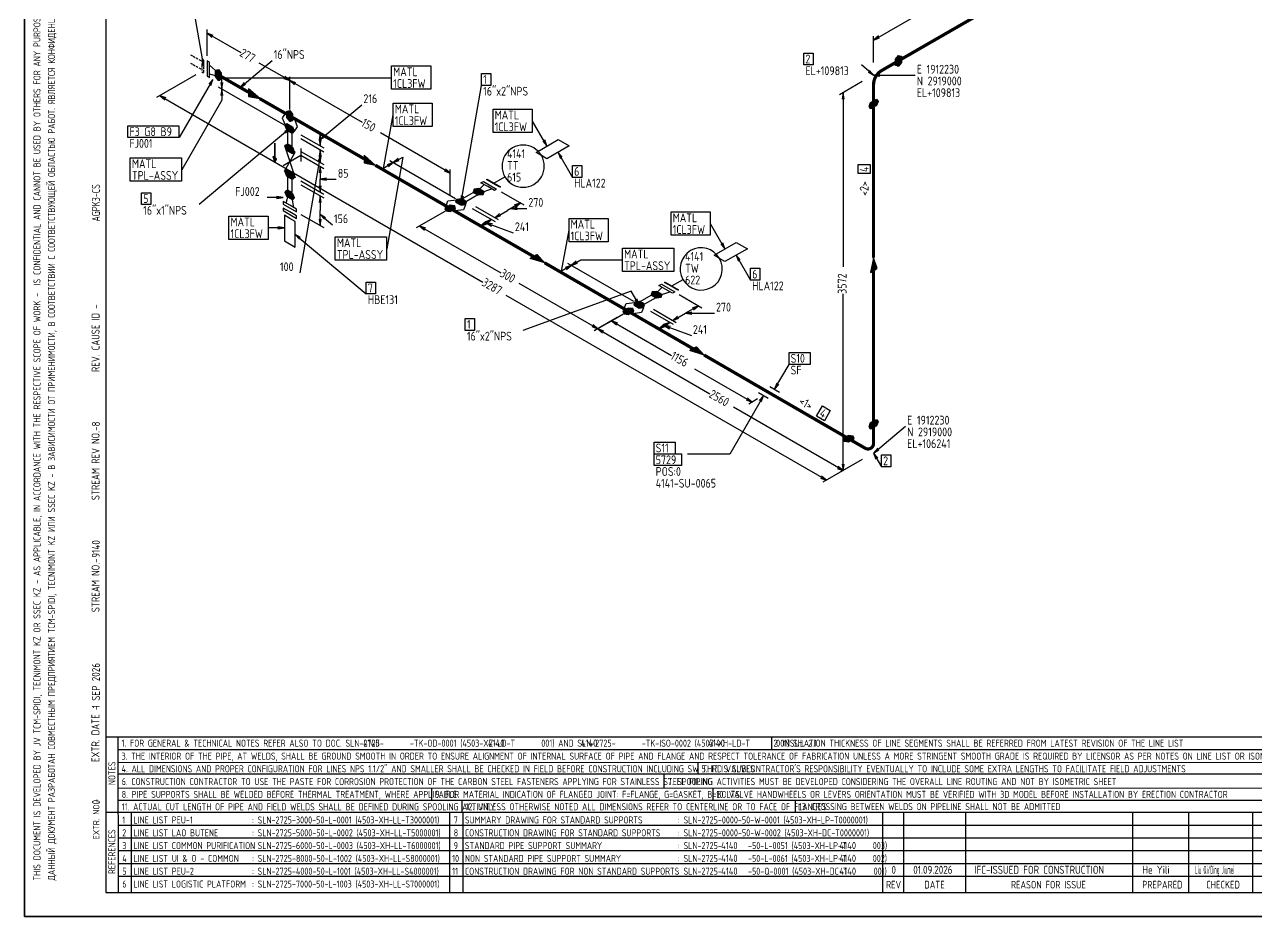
# Model space of a CAD drawing. Extents: x 0 to 594, y 0 to 420.
# Drawn here: x 0 to 384.7, y 0 to 278.5 of the extents above; entities that cross this region are included whole.
import ezdxf

# ---------------------------------------------------------------- set-up
doc = ezdxf.new("R2010")
doc.units = 0
doc.header["$MEASUREMENT"] = 0
doc.linetypes.add('BORDER_2012_SLN$0$8001.Solid', pattern=[0])
doc.linetypes.add('GT100', pattern=[1, 0.666667, -0.333333])
for name, color, linetype, lineweight in [('BORDER_2012_SLN$0$BG_01', 7, 'BORDER_2012_SLN$0$8001.Solid', 25), ('BORDER_2012_SLN$0$BG_02', 7, 'BORDER_2012_SLN$0$8001.Solid', 25), ('BORDER_2012_SLN$0$BG_Level_1', 7, 'BORDER_2012_SLN$0$8001.Solid', 25), ('BORDER_2012_SLN$0$Level_1', 7, 'BORDER_2012_SLN$0$8001.Solid', 25), ('BORDER_2012_SLN$0$Level_18', 7, 'BORDER_2012_SLN$0$8001.Solid', 25)]:
    doc.layers.add(name, color=color, linetype=linetype, lineweight=lineweight)
doc.layers.add('GT_1', color=7, linetype='Continuous')
doc.styles.add('BORDER_2012_SLN$0$GOST type A', font='GOST type A')
doc.styles.add('HTX1', font='')
doc.styles.get('HTX1').set_extended_font_data('GOST type A')

# ---------------------------------------------------------------- blocks, each defined once
blk = doc.blocks.new('BORDER_2012_SLN')
at = {"layer": 'BORDER_2012_SLN$0$BG_Level_1', "color": 7, "lineweight": -3}
for p, q in [((402.7, 56), (25.4, 56)), ((29.11, 56), (29.22, 7.5)), ((233.25, 56), (233.24, 52)), ((402.7, 52), (29.1, 52)), ((402.7, 47.99), (29.16, 48.01)), ((210.22, 48), (210.22, 44.42)), ((402.7, 44.41), (29.17, 44.42)), ((199.61, 44.42), (199.61, 40.02)), ((402.7, 39.96), (29.15, 40.07)), ((127.1, 40.04), (127.1, 36.23)), ((214.87, 40.02), (214.87, 36.23)), ((136.5, 36.23), (136.5, 32.43)), ((240.64, 36.23), (240.64, 32.43)), ((33.22, 32.43), (33.22, 7.59)), ((132.63, 32.43), (132.63, 7.6)), ((136.8, 32.43), (136.8, 7.59))]:
    blk.add_line(p, q, dxfattribs=at)
at = {"layer": 'BORDER_2012_SLN$0$Level_1', "color": 7, "lineweight": -3}
for p, q in [((25.4, 412.5), (25.4, 7.5)), ((402.7, 36.23), (29.15, 36.23)), ((402.7, 32.43), (25.4, 32.43)), ((267.9, 32.43), (267.91, 7.5)), ((274.59, 7.5), (274.59, 32.43)), ((293.91, 7.5), (293.91, 32.43)), ((346.11, 7.5), (346.11, 32.43)), ((363.55, 7.5), (363.55, 32.43)), ((383.52, 7.5), (383.52, 32.43)), ((402.7, 28.43), (29.17, 28.43)), ((402.7, 24.43), (29.18, 24.43)), ((402.7, 20.43), (29.19, 20.43)), ((402.7, 16.43), (29.2, 16.43)), ((402.7, 12.43), (29.2, 12.43)), ((25.4, 7.5), (588.6, 7.5))]:
    blk.add_line(p, q, dxfattribs=at)
at = {"layer": 'BORDER_2012_SLN$0$Level_18', "color": 7, "lineweight": -3, "flags": 128}
blk.add_lwpolyline([(0, 0), (0, 420), (594, 420), (594, 0)], close=True, dxfattribs=at)
at = {"color": 7, "char_height": 2.2, "attachment_point": 1, "style": 'BORDER_2012_SLN$0$GOST type A'}
for s, insert in [('{\\l\\fGOST type A|b0|i0;\\T1;1}', (30.5, 31.2)), ('{\\l\\fGOST type A|b0|i0;\\T1;: SLN-2725-3000-50-L-0001 (4503-XH-LL-T3000001)}', (71, 31.2)), ('{\\l\\fGOST type A|b0|i0;\\T1;7}', (134, 31.2)), ('{\\l\\fGOST type A|b0|i0;\\T1;SUMMARY DRAWING FOR STANDARD SUPPORTS}', (137.5, 31.2)), ('{\\l\\fGOST type A|b0|i0;\\T1;: SLN-2725-0000-50-W-0001 (4503-XH-LP-T0000001)}', (204, 31.2)), ('{\\l\\fGOST type A|b0|i0;\\T1;2}', (30.5, 27.2)), ('{\\l\\fGOST type A|b0|i0;\\T1;LINE LIST LAO BUTENE}', (34, 27.2)), ('{\\l\\fGOST type A|b0|i0;\\T1;: SLN-2725-5000-50-L-0002 (4503-XH-LL-T5000001)}', (71, 27.2)), ('{\\l\\fGOST type A|b0|i0;\\T1;8}', (134, 27.2)), ('{\\l\\fGOST type A|b0|i0;\\T1;CONSTRUCTION DRAWING FOR STANDARD SUPPORTS}', (137.5, 27.2)), ('{\\l\\fGOST type A|b0|i0;\\T1;: SLN-2725-0000-50-W-0002 (4503-XH-DC-T0000001)}', (204, 27.2)), ('{\\l\\fGOST type A|b0|i0;\\T1;3}', (30.5, 23.2)), ('{\\l\\fGOST type A|b0|i0;\\T1;LINE LIST COMMON PURIFICATION}', (34, 23.2)), ('{\\l\\fGOST type A|b0|i0;\\T1;: SLN-2725-6000-50-L-0003 (4503-XH-LL-T6000001)}', (71, 23.2)), ('{\\l\\fGOST type A|b0|i0;\\T1;9}', (134, 23.2)), ('{\\C256;STANDARD PIPE SUPPORT SUMMARY}', (137.5, 23.2)), ('{\\fGOST type A|b0|i0|c0|p34;: SLN-2725-       -50-L-0051 (4503-XH-LP-T       003)}', (204, 23.2)), ('{\\l\\fGOST type A|b0|i0;\\T1;: SLN-2725-8000-50-L-1002 (4503-XH-LL-S8000001)}', (71, 19.2)), ('{\\fGOST type A|b0|i0|c0|p34;: SLN-2725-       -50-L-0061 (4503-XH-LP-T       002)}', (204, 19.2)), ('{\\l\\fGOST type A|b0|i0;\\T1;4}', (30.5, 19.2)), ('{\\l\\fGOST type A|b0|i0;\\T1;LINE LIST UI & O - COMMON}', (34, 19.2)), ('{\\l\\fGOST type A|b0|i0;\\T1;: SLN-2725-4000-50-L-1001 (4503-XH-LL-S4000001)}', (71, 15.2)), ('{\\l\\fGOST type A|b0|i0;\\T1;10}', (133.5, 19.2)), ('{\\l\\fGOST type A|b0|i0;\\T1;NON STANDARD PIPE SUPPORT SUMMARY}', (137.5, 19.2)), ('{\\fGOST type A|b0|i0|c0|p34;: SLN-2725-       -50-Q-0001 (4503-XH-DC-T       001)}', (204, 15.2)), ('{\\l\\fGOST type A|b0|i0;\\T1;5}', (30.5, 15.2)), ('{\\l\\fGOST type A|b0|i0;\\T1;LINE LIST PEU-2}', (34, 15.2)), ('{\\l\\fGOST type A|b0|i0;\\T1;11}', (133.5, 15.2)), ('{\\C256;CONSTRUCTION DRAWING FOR NON STANDARD SUPPORTS}', (137.5, 15.2)), ('{\\l\\fGOST type A|b0|i0;\\T1;6}', (30.5, 11.2)), ('{\\l\\fGOST type A|b0|i0;\\T1;LINE LIST LOGISTIC PLATFORM}', (34, 11.2)), ('{\\l\\fGOST type A|b0|i0;\\T1;: SLN-2725-7000-50-L-1003 (4503-XH-LL-S7000001)}', (71, 11.2))]:
    blk.add_mtext(s, dxfattribs=dict(at, insert=insert))
at = {"layer": 'BORDER_2012_SLN$0$BG_01', "color": 7, "attachment_point": 1, "rotation": 90, "style": 'BORDER_2012_SLN$0$GOST type A'}
for s, insert, char_height in [('{\\fGOST type A|b0|i0|c134|p34;\\W1.01;ДАННЫЙ ДОКУМЕНТ РАЗРАБОТАН СОВМЕСТНЫМ ПРЕДПРИЯТИЕМ \\fGOST type A|b0|i0|c0|p34;TCM-SPIDI, TECNIMONT KZ \\fGOST type A|b0|i0|c134|p34;ИЛИ \\fGOST type A|b0|i0|c0|p34;SSEC KZ - \\fGOST type A|b0|i0|c134|p34;В ЗАВИСИМОСТИ ОТ ПРИМЕНИМОСТИ\\fGOST type A|b0|i0|c0|p34;, \\fGOST type A|b0|i0|c134|p34;В СООТВЕТСТВИИ С СООТВЕТСТВУЮЩЕЙ ОБЛАСТЬЮ РАБОТ\\fGOST type A|b0|i0|c0|p34;. \\fGOST type A|b0|i0|c134|p34;ЯВЛЯЕТСЯ КОНФИДЕНЦИАЛЬНЫМ И НЕ МОЖЕТ БЫТЬ ИСПОЛЬЗОВАН ДРУГИМИ ЛИЦАМИ ДЛЯ КАКИХ\\fGOST type A|b0|i0|c0|p34;-\\fGOST type A|b0|i0|c134|p34;ЛИБО ЦЕЛЕЙ\\fGOST type A|b0|i0|c0|p34;, \\fGOST type A|b0|i0|c134|p34;КРОМЕ ПРОЕКТА \\fGOST type A|b0|i0|c0|p34;SILLENO.}', (7.3, 11.21), 2.2), ('{\\l\\fGOST type A|b0|i0;\\T1;EXTR. DATE -}', (20.86, 48.18), 2.5), ('{\\l\\fGOST type A|b0|i0;\\T1;EXTR. NO.-}', (21.36, 24.02), 2)]:
    blk.add_mtext(s, dxfattribs=dict(at, insert=insert, char_height=char_height))
at = {"layer": 'BORDER_2012_SLN$0$BG_01', "color": 7, "insert": (2.76, 11.2), "char_height": 2.2, "attachment_point": 1, "rotation": 90, "line_spacing_factor": 1.090909, "style": 'BORDER_2012_SLN$0$GOST type A'}
blk.add_mtext('{\\fGOST type A|b0|i0|c0|p34;\\W1.01;THIS DOCUMENT IS DEVELOPED BY JV TCM-SPIDI, TECNIMONT KZ OR SSEC KZ - AS APPLICABLE, IN ACCORDANCE WITH THE RESPECTIVE SCOPE OF WORK -  IS CONFIDENTIAL AND CANNOT BE USED BY OTHERS FOR ANY PURPOSE OTHER THAN THE SILLENO PROJECT}', dxfattribs=at)
at = {"layer": 'BORDER_2012_SLN$0$BG_02', "color": 7, "char_height": 2.5, "attachment_point": 1, "rotation": 90, "style": 'BORDER_2012_SLN$0$GOST type A'}
for s, insert in [('{\\l\\fGOST type A|b0|i0;\\T1;REV. CAUSE ID - }', (20.9, 170)), ('{\\l\\fGOST type A|b0|i0;\\T1;STREAM REV NO.-}', (20.9, 130)), ('{\\l\\fGOST type A|b0|i0;\\T1;STREAM NO.-}', (20.9, 95))]:
    blk.add_mtext(s, dxfattribs=dict(at, insert=insert))
at = {"layer": 'BORDER_2012_SLN$0$BG_Level_1', "color": 7, "attachment_point": 1, "style": 'BORDER_2012_SLN$0$GOST type A'}
for s, insert, char_height in [('{\\fGOST type A|b0|i0|c0|p34;\\C256; 1. FOR GENERAL & TECHNICAL NOTES REFER ALSO TO DOC. SLN-2725-       -TK-OD-0001 (4503-XZ-LD-T       001) AND SLN-2725-       -TK-ISO-0002 (4503-XH-LD-T       001) SH. 2.1}', (29.11, 55.19), 2.2), ('{\\fGOST type A|b0|i0|c0|p34;\\C256;2. INSULATION THICKNESS OF LINE SEGMENTS SHALL BE REFERRED FROM LATEST REVISION OF THE LINE LIST}', (233.84, 55.19), 2.2), ('{\\fGOST type A|b0|i0|c0|p34;\\C256; 3. THE INTERIOR OF THE PIPE, AT WELDS, SHALL BE GROUND SMOOTH IN ORDER TO ENSURE ALIGNMENT OF INTERNAL SURFACE OF PIPE AND FLANGE AND RESPECT TOLERANCE OF FABRICATION UNLESS A MORE STRINGENT SMOOTH GRADE IS REQUIRED BY LICENSOR AS PER NOTES ON LINE LIST OR ISOMETRIC}', (29.12, 51.15), 2.2), ('{\\fGOST type A|b0|i0|c0|p34;\\C256; 4. ALL DIMENSIONS AND PROPER CONFIGURATION FOR LINES NPS 1.1/2" AND SMALLER SHALL BE CHECKED IN FIELD BEFORE CONSTRUCTION INCLUDING SW THRD VALVES}', (29.13, 47.2), 2.2), ("{\\C256; 5. IT IS SUBCONTRACTOR'S RESPONSIBILITY EVENTUALLY TO INCLUDE SOME EXTRA LENGTHS TO FACILITATE FIELD ADJUSTMENTS}", (210.22, 47.2), 2.2), ('{\\C256; 6. CONSTRUCTION CONTRACTOR TO USE THE PASTE FOR CORROSION PROTECTION OF THE CARBON STEEL FASTENERS APPLYING FOR STAINLESS STEEL PIPING}', (29.14, 43.2), 2.2), ('{\\C256; 7. SPOOLING ACTIVITIES MUST BE DEVELOPED CONSIDERING THE OVERALL LINE ROUTING AND NOT BY ISOMETRIC SHEET}', (199.61, 43.2), 2.2), ('{\\C256; 8. PIPE SUPPORTS SHALL BE WELDED BEFORE THERMAL TREATMENT, WHERE APPLICABLE}', (29.15, 39.2), 2.2), ('{\\C256; 9. FOR MATERIAL INDICATION OF FLANGED JOINT: F=FLANGE, G=GASKET, B=BOLTS}', (127.1, 39.2), 2.2), ('{\\C256; 10. VALVE HANDWHEELS OR LEVERS ORIENTATION MUST BE VERIFIED WITH 3D MODEL BEFORE INSTALLATION BY ERECTION CONTRACTOR}', (214.87, 39.2), 2.2), ('{\\C256; 11. ACTUAL CUT LENGTH OF PIPE AND FIELD WELDS SHALL BE DEFINED DURING SPOOLING ACTIVITY}', (29.16, 35.32), 2.2), ('{\\C256; 12. UNLESS OTHERWISE NOTED ALL DIMENSIONS REFER TO CENTERLINE OR TO FACE OF FLANGES}', (136.5, 35.35), 2.2), ('{\\C256; 13. CROSSING BETWEEN WELDS ON PIPELINE SHALL NOT BE ADMITTED}', (240.64, 35.38), 2.2), ('{\\l\\fGOST type A|b0|i0;\\T1;LINE LIST PEU-1}', (34, 31.2), 2.2), ('{\\l\\fGOST type A|b0|i0;\\T1;REV}', (269, 11.1), 2.4), ('{\\l\\fGOST type A|b0|i0;\\T1;DATE}', (281, 11.1), 2.4), ('{\\l\\fGOST type A|b0|i0;\\T1;REASON FOR ISSUE}', (308, 11.1), 2.4), ('{\\l\\fGOST type A|b0|i0;\\T1;PREPARED}', (349, 11.1), 2.4), ('{\\l\\fGOST type A|b0|i0;\\T1;CHECKED}', (369, 11.1), 2.4)]:
    blk.add_mtext(s, dxfattribs=dict(at, insert=insert, char_height=char_height))
at = {"layer": 'BORDER_2012_SLN$0$BG_Level_1', "color": 7, "char_height": 2.2, "attachment_point": 1, "rotation": 90, "style": 'BORDER_2012_SLN$0$GOST type A'}
for s, insert in [('{\\l\\fGOST type A|b0|i0;\\T1;NOTES}', (26.15, 40.99)), ('{\\l\\fGOST type A|b0|i0;\\T1;REFERENCES}', (26.15, 13.23))]:
    blk.add_mtext(s, dxfattribs=dict(at, insert=insert))

msp = doc.modelspace()

# ---------------------------------------------------------------- linework, layer by layer
at = {"layer": 'GT_1', "flags": 128}
for points in [[(0, 0), (594, 0), (594, 420), (0, 420), (0, 0)], [(56, 265.4), (47.5, 313.7), (51.3, 315)], [(265.1, 273.7), (297.9, 292.6)], [(57, 268.8), (57, 277)], [(58.9, 275.1), (57, 275.8), (58.5, 274.5)], [(57, 275.8), (67.5, 269.8)], [(266.6, 275), (265.1, 273.7), (267, 274.4)], [(265.1, 266.7), (265.1, 274.9)], [(243.3, 269.6), (246.2, 269.6), (246.2, 265.9), (243.3, 265.9), (243.3, 269.6)], [(55.3, 267.3), (56, 265.4), (56, 267.4)], [(57, 264.8), (57, 262.4), (57.7, 262), (57.7, 266.8), (57, 267.2), (57, 264.8)], [(57.7, 263.1), (60.5, 262.3), (60.5, 263.3), (57.7, 265.8)], [(67.3, 258.9), (77.3, 267.3)], [(82.8, 261), (73.2, 266.5)], [(114.6, 265.6), (126.8, 265.6), (126.8, 258.3), (114.6, 258.3), (114.6, 265.6)], [(265.1, 262.7), (261.3, 265.9)], [(273.8, 266.7), (272.9, 265.5), (272, 265.7), (272, 267.7), (272.9, 268.9), (273.8, 268.7), (273.8, 266.7)], [(272, 267.6), (273.8, 267.6)], [(272, 267.4), (273.8, 267.4)], [(272, 267.2), (273.8, 267.2)], [(272, 267), (273.8, 267)], [(272, 266.8), (273.8, 266.8)], [(272, 266.6), (273.725, 266.6)], [(272, 266.4), (273.575, 266.4)], [(272, 266.2), (273.425, 266.2)], [(272, 266), (273.275, 266)], [(272, 265.8), (273.125, 265.8)], [(272.075, 267.8), (273.8, 267.8)], [(272.225, 268), (273.8, 268)], [(272.375, 268.2), (273.8, 268.2)], [(272.45, 265.6), (272.975, 265.6)], [(272.525, 268.4), (273.8, 268.4)], [(272.675, 268.6), (273.8, 268.6)], [(272.825, 268.8), (273.35, 268.8)], [(53.5, 262.8), (41.2, 255.7)], [(61.4, 261.3), (60.5, 261.1), (59.6, 262.3), (59.6, 264.3), (60.5, 264.5), (61.4, 263.3), (61.4, 261.3)], [(59.6, 264.2), (60.725, 264.2)], [(59.6, 264), (60.875, 264)], [(59.6, 263.8), (61.025, 263.8)], [(59.6, 263.6), (61.175, 263.6)], [(59.6, 263.4), (61.325, 263.4)], [(59.6, 263.2), (61.4, 263.2)], [(59.6, 263), (61.4, 263)], [(59.6, 262.8), (61.4, 262.8)], [(59.6, 262.6), (61.4, 262.6)], [(59.6, 262.4), (61.4, 262.4)], [(59.675, 262.2), (61.4, 262.2)], [(59.825, 262), (61.4, 262)], [(59.975, 261.8), (61.4, 261.8)], [(60.05, 264.4), (60.575, 264.4)], [(60.125, 261.6), (61.4, 261.6)], [(61.6, 258.4), (61.6, 261.9)], [(61.6, 261.9), (114.6, 261.9)], [(80.9, 261.7), (82.8, 261), (81.3, 262.3)], [(82.8, 254), (82.8, 262.2)], [(82.8, 252), (82.8, 262.2)], [(142.7, 263.2), (145.6, 263.2), (145.6, 259.5), (142.7, 259.5), (142.7, 263.2)], [(263.4, 263.7), (265.1, 262.7), (263.8, 264.2)], [(267.1, 263), (265.1, 262.7), (267.1, 262.4)], [(265.1, 262.7), (278.1, 262.7)], [(58.8, 261.4), (48.3, 243.2)], [(58.1, 259.5), (58.8, 261.4), (57.5, 259.9)], [(60.275, 261.4), (61.4, 261.4)], [(60.425, 261.2), (60.95, 261.2)], [(81.1, 247.1), (60.5, 259)], [(81.1, 247.1), (60.5, 259)], [(61.3, 260.4), (61.6, 258.4), (61.9, 260.4)], [(61.9, 256.4), (61.6, 258.4), (61.3, 256.4)], [(61.6, 258.4), (61.6, 254.9)], [(68.6, 260.4), (67.3, 258.9), (69, 259.9)], [(69.9, 257.4), (69.9, 256.1), (73.4, 255.4), (69.9, 258.5), (69.9, 256.3), (73, 255.6), (69.9, 258.4), (69.9, 256.4), (72.7, 255.8), (69.9, 258.3), (69.9, 256.6), (72.3, 256), (69.9, 258.1), (69.9, 256.8), (72, 256.2), (69.9, 258), (69.9, 256.9), (71.7, 256.4), (69.9, 257.8), (69.9, 257.1), (71.4, 256.6), (69.9, 257.6), (69.9, 257.2), (71, 256.8), (69.9, 257.5), (69.9, 257.4), (73.4, 255.4)], [(84.7, 260.3), (82.8, 261), (84.3, 259.7)], [(82.8, 261), (105.4, 248)], [(136.3, 223.1), (142.7, 259.5)], [(261.6, 260.7), (254.5, 256.6)], [(44.2, 255.6), (42.3, 256.3), (43.8, 255)], [(42.3, 256.3), (143.1, 198.1)], [(61.6, 254.9), (49.1, 233.2)], [(115.1, 254), (127.3, 254), (127.3, 246.7), (115.1, 246.7), (115.1, 254)], [(255.9, 255.2), (255.6, 257.2), (255.3, 255.2)], [(255.6, 257.2), (255.6, 202.9)], [(266, 255.2), (266.5, 254.5), (266, 253.2), (264.2, 252.2), (263.7, 252.9), (264.2, 254.2), (266, 255.2)], [(264.123, 254), (266.308, 254)], [(264.2, 254.2), (266.385, 254.2)], [(264.56, 254.4), (266.462, 254.4)], [(264.92, 254.6), (266.429, 254.6)], [(265.28, 254.8), (266.286, 254.8)], [(265.64, 255), (266.143, 255)], [(82.8, 250), (81.5, 250.8), (80.4, 249.4), (81.5, 246.9), (84.3, 245.2), (85.2, 246.6), (84.3, 249.2), (82.8, 250)], [(83.7, 248.5), (82.8, 248.3), (81.9, 249.5), (81.9, 251.5), (82.8, 251.7), (83.7, 250.5), (83.7, 248.5)], [(81.9, 251.4), (83.025, 251.4)], [(81.9, 251.2), (83.175, 251.2)], [(81.9, 251), (83.325, 251)], [(81.9, 250.8), (83.475, 250.8)], [(81.9, 250.6), (83.625, 250.6)], [(81.9, 250.4), (83.7, 250.4)], [(81.9, 250.2), (83.7, 250.2)], [(82.35, 251.6), (82.875, 251.6)], [(92.3, 242.6), (105.3, 253.5)], [(112.1, 233.6), (115.1, 250.3)], [(146.3, 252.1), (158.5, 252.1), (158.5, 244.8), (146.3, 244.8), (146.3, 252.1)], [(263.738, 253), (265.64, 253)], [(263.771, 252.8), (265.28, 252.8)], [(263.815, 253.2), (266, 253.2)], [(263.892, 253.4), (266.077, 253.4)], [(263.914, 252.6), (264.92, 252.6)], [(263.969, 253.6), (266.154, 253.6)], [(264.046, 253.8), (266.231, 253.8)], [(264.057, 252.4), (264.56, 252.4)], [(32.2, 246.9), (48.2, 246.9), (48.2, 243.2), (32.2, 243.2), (32.2, 246.9)], [(81.9, 245.6), (81.4, 246.9), (81.9, 247.6), (83.7, 246.6), (84.2, 245.3), (83.7, 244.6), (81.9, 245.6)], [(81.4385, 246.8), (83.34, 246.8)], [(81.4714, 247), (82.98, 247)], [(81.5154, 246.6), (83.7, 246.6)], [(81.5923, 246.4), (83.7769, 246.4)], [(81.6143, 247.2), (82.62, 247.2)], [(81.6692, 246.2), (83.8538, 246.2)], [(81.7571, 247.4), (82.26, 247.4)], [(81.9, 250), (83.7, 250)], [(81.9, 249.8), (83.7, 249.8)], [(81.9, 249.6), (83.7, 249.6)], [(81.975, 249.4), (83.7, 249.4)], [(82.125, 249.2), (83.7, 249.2)], [(82.275, 249), (83.7, 249)], [(82.425, 248.8), (83.7, 248.8)], [(82.575, 248.6), (83.7, 248.6)], [(82.725, 248.4), (83.25, 248.4)], [(86.3, 248), (93.4, 243.9)], [(163.1, 240.6), (158.6, 248.4)], [(82.8, 246.1), (54.5, 222.3)], [(81.5, 244.6), (82.8, 246.1), (81.1, 245.1)], [(81.7462, 246), (83.9308, 246)], [(81.8231, 245.8), (84.0077, 245.8)], [(81.9, 245.6), (84.0846, 245.6)], [(82.8, 244.9), (82.1, 245.3), (82.1, 241.3), (83.5, 240.5), (83.5, 244.5), (82.8, 244.9)], [(82.26, 245.4), (84.1615, 245.4)], [(82.62, 245.2), (84.1286, 245.2)], [(82.98, 245), (83.9857, 245)], [(83.34, 244.8), (83.8429, 244.8)], [(86.3, 244.1), (93.4, 240)], [(86.3, 242.9), (93.4, 238.8)], [(92.6, 242.5), (92.3, 244.5), (92, 242.5)], [(92, 242.6), (92.3, 240.6), (92.6, 242.6)], [(92.3, 244.5), (92.3, 242.6)], [(93.6, 244.1), (92.3, 242.6), (94, 243.6)], [(92.3, 240.6), (92.3, 242.6)], [(132.9, 232.1), (111.1, 244.7)], [(161.4, 237.6), (159.7, 238.6), (166.6, 242.6), (170.1, 240.6), (163.1, 236.6), (161.4, 237.6)], [(161.8, 242.1), (163.1, 240.6), (162.4, 242.5)], [(78.1, 241.5), (78.1, 235.4), (78.7, 236.6), (77.5, 237.3), (78.1, 235.4), (78.1, 241.5)], [(82.8, 239.7), (81.1, 240.7), (84.5, 230.7), (81.1, 232.7), (84.5, 238.7), (82.8, 239.7)], [(81.9, 239.2), (81.4, 240.5), (81.9, 241.2), (83.7, 240.2), (84.2, 238.9), (83.7, 238.2), (81.9, 239.2)], [(81.4385, 240.4), (83.34, 240.4)], [(81.4714, 240.6), (82.98, 240.6)], [(81.5154, 240.2), (83.7, 240.2)], [(81.5923, 240), (83.7769, 240)], [(81.6143, 240.8), (82.62, 240.8)], [(81.6692, 239.8), (83.8538, 239.8)], [(81.7462, 239.6), (83.9308, 239.6)], [(81.7571, 241), (82.26, 241)], [(81.8231, 239.4), (84.0077, 239.4)], [(81.9, 239.2), (84.0846, 239.2)], [(82.26, 239), (84.1615, 239)], [(82.62, 238.8), (84.1286, 238.8)], [(82.98, 238.6), (83.9857, 238.6)], [(86.3, 239.8), (86.3, 235.8)], [(86.3, 238.9), (93.4, 234.8)], [(92.6, 237.4), (92.3, 239.4), (92, 237.4)], [(92.3, 239.4), (92.3, 237.4)], [(167.9, 237.1), (166.6, 238.6), (167.3, 236.7)], [(166.6, 238.6), (171.1, 230.8)], [(33, 236.9), (49, 236.9), (49, 229.6), (33, 229.6), (33, 236.9)], [(80.7, 234.5), (86.3, 237.7)], [(83.34, 238.4), (83.8429, 238.4)], [(92.3, 237.4), (85.9, 201)], [(86.3, 237.7), (93.4, 233.6)], [(92.3, 235.4), (92.3, 237.4), (91.6, 235.5)], [(92, 237.4), (92.3, 235.4), (92.6, 237.4)], [(92.3, 235.4), (92.3, 237.4)], [(106, 236.6), (106, 235.3), (109.5, 234.6), (106, 237.7), (106, 235.5), (109.1, 234.8), (106, 237.6), (106, 235.6), (108.8, 235), (106, 237.5), (106, 235.8), (108.4, 235.2), (106, 237.3), (106, 236), (108.1, 235.4), (106, 237.2), (106, 236.1), (107.8, 235.6), (106, 237), (106, 236.3), (107.5, 235.8), (106, 236.8), (106, 236.4), (107.1, 236), (106, 236.7), (106, 236.6), (109.5, 234.6)], [(115.1, 235.4), (112.1, 233.6)], [(118.1, 237.1), (113.1, 208.5)], [(113.6, 234.1), (115.1, 235.4), (113.2, 234.7)], [(134.6, 224.1), (114, 236)], [(134.6, 224.1), (114, 236)], [(115.1, 235.4), (118.1, 237.1)], [(116.6, 236.7), (115.1, 235.4), (117, 236.1)], [(260.3, 232), (260.3, 234.8), (264, 234.8), (264, 232), (260.3, 232)], [(81.9, 231.2), (81.4, 232.5), (81.9, 233.2), (83.7, 232.2), (84.2, 230.9), (83.7, 230.2), (81.9, 231.2)], [(81.4385, 232.4), (83.34, 232.4)], [(81.4714, 232.6), (82.98, 232.6)], [(81.5154, 232.2), (83.7, 232.2)], [(81.5923, 232), (83.7769, 232)], [(81.6143, 232.8), (82.62, 232.8)], [(81.6692, 231.8), (83.8538, 231.8)], [(81.7462, 231.6), (83.9308, 231.6)], [(81.7571, 233), (82.26, 233)], [(81.8231, 231.4), (84.0077, 231.4)], [(81.9, 231.2), (84.0846, 231.2)], [(82.8, 230.5), (82.1, 230.9), (82.1, 226.9), (83.5, 226.1), (83.5, 230.1), (82.8, 230.5)], [(82.26, 231), (84.1615, 231)], [(82.62, 230.8), (84.1286, 230.8)], [(92.6, 232.2), (92.3, 234.2), (92, 232.2)], [(92.3, 234.2), (92.3, 230.2)], [(131, 232.8), (132.9, 232.1), (131.4, 233.4)], [(132.9, 225.1), (132.9, 233.3)], [(146.5, 229), (150, 231)], [(171.1, 234.5), (174, 234.5), (174, 230.8), (171.1, 230.8), (171.1, 234.5)], [(82.98, 230.6), (83.9857, 230.6)], [(83.34, 230.4), (83.8429, 230.4)], [(86.3, 229.7), (93.4, 225.6)], [(86.3, 228.5), (93.4, 224.4)], [(92, 228.2), (92.3, 226.2), (92.6, 228.2)], [(94.3, 230.5), (92.3, 230.2), (94.3, 229.9)], [(92.3, 226.2), (92.3, 230.2)], [(92.3, 230.2), (97.3, 230.2)], [(141.8, 227.3), (140.4, 227.1), (140.1, 226.3), (141.8, 225.3), (143.2, 225.5), (143.5, 226.3), (141.8, 227.3)], [(140.362, 227), (142.31, 227)], [(141.1, 227.2), (141.97, 227.2)], [(143.5, 228.6), (141.4, 226.5), (142.3, 226), (145.9, 227.2)], [(144.6, 227.9), (142.5, 229.1), (143.3, 229.5), (147.4, 227.1), (146.7, 226.7), (144.6, 227.9)], [(146.3, 228.9), (144.2, 230.1), (144.4, 230.2), (148.6, 227.8), (148.4, 227.7), (146.3, 228.9)], [(36.5, 226), (39.4, 226), (39.4, 222.3), (36.5, 222.3), (36.5, 226)], [(80.7, 224.5), (75.7, 224.5)], [(78.7, 224.2), (80.7, 224.5), (78.7, 224.8)], [(82.8, 222.1), (80.7, 223.3), (80.7, 222.4), (84.9, 220), (84.9, 220.9), (82.8, 222.1)], [(81.9, 224.8), (81.4, 226.1), (81.9, 226.8), (83.7, 225.8), (84.2, 224.5), (83.7, 223.8), (81.9, 224.8)], [(81.4385, 226), (83.34, 226)], [(81.4714, 226.2), (82.98, 226.2)], [(81.5154, 225.8), (83.7, 225.8)], [(81.5923, 225.6), (83.7769, 225.6)], [(81.6143, 226.4), (82.62, 226.4)], [(81.6692, 225.4), (83.8538, 225.4)], [(81.7, 222.7), (82.4, 225.5), (83.3, 225), (84, 221.3)], [(81.7462, 225.2), (83.9308, 225.2)], [(81.7571, 226.6), (82.26, 226.6)], [(81.8231, 225), (84.0077, 225)], [(81.9, 224.8), (84.0846, 224.8)], [(82.26, 224.6), (84.1615, 224.6)], [(82.62, 224.4), (84.1286, 224.4)], [(82.98, 224.2), (83.9857, 224.2)], [(83.34, 224), (83.8429, 224)], [(92.6, 223), (92.3, 225), (92, 223)], [(92.3, 225), (92.3, 220.4)], [(132.9, 221.1), (131.6, 221.9), (132.2, 223.5), (135, 223.8), (137.7, 222.2), (137, 220.7), (134.4, 220.3), (132.9, 221.1)], [(136.3, 224.1), (134.9, 223.9), (134.6, 223.1), (136.3, 222.1), (137.7, 222.3), (138, 223.1), (136.3, 224.1)], [(134.637, 223.2), (137.83, 223.2)], [(134.712, 223.4), (137.49, 223.4)], [(134.787, 223.6), (137.15, 223.6)], [(134.862, 223.8), (136.81, 223.8)], [(135.6, 224), (136.47, 224)], [(136.3, 225.1), (136.3, 223.1), (137, 225)], [(137.3, 223.7), (136.6, 224.1), (140.1, 226.1), (141.5, 225.3), (138, 223.3), (137.3, 223.7)], [(140.137, 226.4), (143.33, 226.4)], [(140.212, 226.6), (142.99, 226.6)], [(140.27, 226.2), (143.462, 226.2)], [(140.287, 226.8), (142.65, 226.8)], [(140.61, 226), (143.387, 226)], [(140.95, 225.8), (143.312, 225.8)], [(141.29, 225.6), (143.237, 225.6)], [(141.63, 225.4), (142.5, 225.4)], [(148.8, 226.3), (155.9, 222.2)], [(82.8, 220), (80.7, 221.2), (80.7, 220.4), (84.9, 218), (84.9, 218.8), (82.8, 220)], [(92.3, 215.7), (92.3, 220.4)], [(131.2, 220.1), (122.3, 215)], [(134.6, 221.1), (134.3, 221.9), (132.9, 222.1), (131.2, 221.1), (131.5, 220.3), (132.9, 220.1), (134.6, 221.1)], [(131.238, 221), (134.43, 221)], [(131.313, 220.8), (134.09, 220.8)], [(131.37, 221.2), (134.563, 221.2)], [(131.388, 220.6), (133.75, 220.6)], [(131.463, 220.4), (133.41, 220.4)], [(131.71, 221.4), (134.488, 221.4)], [(132.05, 221.6), (134.413, 221.6)], [(132.2, 220.2), (133.07, 220.2)], [(132.39, 221.8), (134.338, 221.8)], [(132.73, 222), (133.6, 222)], [(134.77, 223), (137.962, 223)], [(135.11, 222.8), (137.887, 222.8)], [(135.45, 222.6), (137.812, 222.6)], [(135.79, 222.4), (137.737, 222.4)], [(136.13, 222.2), (137, 222.2)], [(139.8, 221.1), (146.9, 217)], [(140.8, 221.7), (147.9, 217.6)], [(146.8, 218.2), (150.8, 220.5)], [(148.3, 219.5), (146.8, 218.2), (148.7, 218.9)], [(154.8, 222.8), (150.8, 220.5)], [(153.8, 221.4), (151.8, 221.1), (153.8, 220.8)], [(151.8, 221.1), (156.8, 221.1)], [(153.3, 221.5), (154.8, 222.8), (152.9, 222.1)], [(201.9, 220), (214.1, 220), (214.1, 212.7), (201.9, 212.7), (201.9, 220)], [(63.8, 218.7), (76, 218.7), (76, 211.4), (63.8, 211.4), (63.8, 218.7)], [(82.8, 218), (81.1, 219), (81.1, 211), (84.5, 209), (84.5, 217), (82.8, 218)], [(86.3, 219.2), (93.4, 215.1)], [(92, 217.7), (92.3, 215.7), (92.6, 217.7)], [(94, 218.2), (92.3, 219.2), (93.6, 217.7)], [(92.3, 219.2), (96.1, 216)], [(125.3, 214.9), (123.4, 215.6), (124.9, 214.3)], [(123.4, 215.6), (148.7, 201)], [(136.4, 219.1), (143.5, 215)], [(143.9, 216.9), (142.4, 215.6), (144.3, 216.3)], [(142.4, 215.6), (144.1, 216.6)], [(144.3, 216.3), (145.8, 217.6), (143.9, 216.9)], [(145.8, 217.6), (144.1, 216.6)], [(146.1, 216.3), (144.1, 216.6), (145.8, 215.6)], [(144.1, 216.6), (152.6, 213.5)], [(170, 218), (182.2, 218), (182.2, 210.7), (170, 210.7), (170, 218)], [(218.7, 208.5), (214.2, 216.3)], [(81.1, 215), (76.1, 215)], [(79.1, 214.7), (81.1, 215), (79.1, 215.3)], [(86.2, 212), (84.5, 213), (85.8, 211.5)], [(84.5, 213), (106.7, 194.4)], [(97, 212.2), (113, 212.2), (113, 204.9), (97, 204.9), (97, 212.2)], [(167.7, 201.5), (170, 214.3)], [(186.7, 208.7), (202.7, 208.7), (202.7, 201.4), (186.7, 201.4), (186.7, 208.7)], [(217, 205.5), (215.3, 206.5), (222.2, 210.5), (225.7, 208.5), (218.7, 204.5), (217, 205.5)], [(217.4, 210), (218.7, 208.5), (218, 210.4)], [(158.9, 206.1), (160, 206.7), (162.4, 204.1), (157.9, 205.5), (159.9, 206.7), (162, 204.3), (158, 205.6), (159.7, 206.6), (161.7, 204.5), (158.1, 205.7), (159.6, 206.5), (161.3, 204.7), (158.3, 205.7), (159.5, 206.4), (161, 204.9), (158.4, 205.8), (159.3, 206.3), (160.7, 205.1), (158.6, 205.9), (159.2, 206.3), (160.4, 205.3), (158.7, 206), (159, 206.2), (160, 205.5), (158.8, 206.1), (158.9, 206.1), (162.4, 204.1)], [(190.2, 192), (169.6, 203.9)], [(190.2, 192), (169.6, 203.9)], [(170.7, 203.3), (173.7, 205)], [(172.2, 204.6), (170.7, 203.3), (172.6, 204)], [(173.7, 205), (186.7, 205)], [(223.5, 205), (222.2, 206.5), (222.9, 204.6)], [(222.2, 206.5), (226.7, 198.7)], [(265.1, 201.7), (266.2, 202.3), (265.1, 205.7), (264.1, 201.1), (266.1, 202.3), (265.1, 205.3), (264.2, 201.2), (265.9, 202.2), (265.1, 204.9), (264.3, 201.3), (265.8, 202.1), (265.1, 204.5), (264.5, 201.3), (265.7, 202), (265.1, 204.2), (264.6, 201.4), (265.5, 201.9), (265.1, 203.8), (264.8, 201.5), (265.4, 201.9), (265.1, 203.4), (264.9, 201.6), (265.2, 201.8), (265.1, 203), (265, 201.7), (265.1, 201.7), (265.1, 205.7)], [(170.7, 203.3), (167.7, 201.5)], [(169.2, 202), (170.7, 203.3), (168.8, 202.6)], [(226.7, 202.4), (229.6, 202.4), (229.6, 198.7), (226.7, 198.7), (226.7, 202.4)], [(106.7, 198.1), (109.6, 198.1), (109.6, 194.4), (106.7, 194.4), (106.7, 198.1)], [(179, 183.5), (154.4, 197.7)], [(199.1, 196.5), (197, 194.4), (197.9, 193.9), (201.5, 195.1)], [(200.2, 195.8), (198.1, 197), (198.9, 197.4), (203, 195), (202.3, 194.6), (200.2, 195.8)], [(201.9, 196.8), (199.8, 198), (200, 198.1), (204.2, 195.7), (204, 195.6), (201.9, 196.8)], [(202.1, 196.9), (205.6, 198.9)], [(250.4, 136.2), (150.4, 193.9)], [(191.9, 191), (189.4, 195.3), (155.6, 183)], [(190.6, 192.5), (191.9, 191), (191.2, 192.9)], [(192.9, 191.6), (192.2, 192), (195.7, 194), (197.1, 193.2), (193.6, 191.2), (192.9, 191.6)], [(197.4, 195.2), (196, 195), (195.7, 194.2), (197.4, 193.2), (198.8, 193.4), (199.1, 194.2), (197.4, 195.2)], [(195.7, 194.2), (199.1, 194.2)], [(195.775, 194.4), (198.76, 194.4)], [(195.85, 194.6), (198.42, 194.6)], [(195.925, 194.8), (198.08, 194.8)], [(196, 195), (197.74, 195)], [(196.04, 194), (199.025, 194)], [(196.38, 193.8), (198.95, 193.8)], [(196.72, 193.6), (198.875, 193.6)], [(197.06, 193.4), (198.8, 193.4)], [(204.4, 194.2), (211.5, 190.1)], [(255.6, 139.2), (255.6, 194.4)], [(190.2, 189), (189.9, 189.8), (188.5, 190), (186.8, 189), (187.1, 188.2), (188.5, 188), (190.2, 189)], [(186.8, 189), (190.2, 189)], [(186.875, 188.8), (189.86, 188.8)], [(186.95, 188.6), (189.52, 188.6)], [(187.14, 189.2), (190.125, 189.2)], [(188.5, 189), (187.2, 189.8), (187.8, 191.4), (190.6, 191.7), (193.3, 190.1), (192.6, 188.6), (190, 188.2), (188.5, 189)], [(187.48, 189.4), (190.05, 189.4)], [(187.82, 189.6), (189.975, 189.6)], [(188.16, 189.8), (189.9, 189.8)], [(191.9, 192), (190.5, 191.8), (190.2, 191), (191.9, 190), (193.3, 190.2), (193.6, 191), (191.9, 192)], [(190.2, 191), (193.6, 191)], [(190.275, 191.2), (193.26, 191.2)], [(190.35, 191.4), (192.92, 191.4)], [(190.425, 191.6), (192.58, 191.6)], [(190.5, 191.8), (192.24, 191.8)], [(190.54, 190.8), (193.525, 190.8)], [(190.88, 190.6), (193.45, 190.6)], [(191.22, 190.4), (193.375, 190.4)], [(191.56, 190.2), (193.3, 190.2)], [(195.4, 189), (202.5, 184.9)], [(196.4, 189.6), (203.5, 185.5)], [(210.4, 190.7), (206.4, 188.4)], [(208.4, 188.7), (206.4, 188.4), (208.4, 188.1)], [(208.9, 189.4), (210.4, 190.7), (208.5, 190)], [(137.6, 186.7), (140.5, 186.7), (140.5, 183), (137.6, 183), (137.6, 186.7)], [(177.1, 184.2), (179, 183.5), (177.5, 184.8)], [(186.8, 188), (177.9, 182.9)], [(185, 187), (177.9, 182.9)], [(186.8, 188), (182.3, 185.4)], [(185.2, 185.3), (183.3, 186), (184.8, 184.7)], [(183.3, 186), (202, 175.2)], [(187.025, 188.4), (189.18, 188.4)], [(187.1, 188.2), (188.84, 188.2)], [(192, 187), (199.1, 182.9)], [(199.5, 184.8), (198, 183.5), (199.9, 184.2)], [(199.9, 184.2), (201.4, 185.5), (199.5, 184.8)], [(201.4, 185.5), (199.7, 184.5)], [(202.4, 186.1), (206.4, 188.4)], [(203.9, 187.4), (202.4, 186.1), (204.3, 186.8)], [(206.4, 188.4), (215.4, 188.4)], [(180.9, 182.8), (179, 183.5), (180.5, 182.2)], [(179, 183.5), (214, 163.2)], [(198, 183.5), (199.7, 184.5)], [(201.7, 184.2), (199.7, 184.5), (201.4, 183.5)], [(199.7, 184.5), (208.2, 181.4)], [(208.7, 177.3), (209.8, 177.9), (212.2, 175.3), (207.7, 176.7), (209.7, 177.9), (211.8, 175.5), (207.8, 176.8), (209.5, 177.8), (211.5, 175.7), (207.9, 176.9), (209.4, 177.7), (211.1, 175.9), (208.1, 176.9), (209.3, 177.6), (210.8, 176.1), (208.2, 177), (209.1, 177.5), (210.5, 176.3), (208.4, 177.1), (209, 177.5), (210.2, 176.5), (208.5, 177.2), (208.8, 177.4), (209.8, 176.7), (208.6, 177.3), (208.7, 177.3), (212.2, 175.3)], [(238.7, 176.1), (245.3, 176.1), (245.3, 172.4), (238.7, 172.4), (238.7, 176.1)], [(227.2, 160.6), (209.3, 170.9)], [(234.2, 164.6), (238.7, 172.4)], [(232.7, 165.5), (235.7, 163.7)], [(232.7, 165.5), (235.7, 163.7)], [(234.9, 166.5), (234.2, 164.6), (235.5, 166.1)], [(230.7, 162.6), (220.2, 144.4), (207, 144.4)], [(225.3, 161.3), (227.2, 160.6), (225.7, 161.9)], [(228.9, 161.6), (226.2, 160)], [(232.2, 161.7), (229.2, 163.5)], [(232.2, 161.7), (229.2, 163.5)], [(230, 160.7), (230.7, 162.6), (229.4, 161.1)], [(255.6, 139.2), (221.4, 159)], [(249.2, 159.4), (251.6, 158), (249.8, 154.8), (247.3, 156.2), (249.2, 159.4)], [(266, 155.2), (266.5, 154.5), (266, 153.2), (264.2, 152.2), (263.7, 152.9), (264.2, 154.2), (266, 155.2)], [(264.123, 154), (266.308, 154)], [(264.2, 154.2), (266.385, 154.2)], [(264.56, 154.4), (266.462, 154.4)], [(264.92, 154.6), (266.429, 154.6)], [(265.28, 154.8), (266.286, 154.8)], [(265.64, 155), (266.143, 155)], [(259, 149.2), (258.7, 150), (257.3, 150.2), (255.6, 149.2), (255.9, 148.4), (257.3, 148.2), (259, 149.2)], [(263.738, 153), (265.64, 153)], [(263.771, 152.8), (265.28, 152.8)], [(263.815, 153.2), (266, 153.2)], [(263.892, 153.4), (266.077, 153.4)], [(263.914, 152.6), (264.92, 152.6)], [(263.969, 153.6), (266.154, 153.6)], [(264.046, 153.8), (266.231, 153.8)], [(264.057, 152.4), (264.56, 152.4)], [(265.1, 144.7), (275.1, 153.1)], [(196.6, 148.1), (203.2, 148.1), (203.2, 144.4), (196.6, 144.4), (196.6, 148.1)], [(255.6, 149.2), (259, 149.2)], [(255.675, 149), (258.66, 149)], [(255.75, 148.8), (258.32, 148.8)], [(255.825, 148.6), (257.98, 148.6)], [(255.9, 148.4), (257.64, 148.4)], [(255.94, 149.4), (258.925, 149.4)], [(256.28, 149.6), (258.85, 149.6)], [(256.62, 149.8), (258.775, 149.8)], [(256.96, 150), (258.7, 150)], [(266.4, 146.2), (265.1, 144.7), (266.8, 145.7)], [(196.6, 144.5), (205.1, 144.5), (205.1, 140.8), (196.6, 140.8), (196.6, 144.5)], [(261.6, 142.7), (249.3, 135.6)], [(261.6, 142.7), (254.5, 138.6)], [(261.6, 142.7), (254.5, 138.6)], [(266.4, 143.2), (265.1, 144.7), (265.8, 142.8)], [(265.1, 144.7), (267.6, 140.4)], [(267.6, 144.1), (270.5, 144.1), (270.5, 140.4), (267.6, 140.4), (267.6, 144.1)], [(253.7, 139.9), (255.6, 139.2), (254.1, 140.5)], [(255.3, 141.2), (255.6, 139.2), (255.9, 141.2)], [(248.5, 136.9), (250.4, 136.2), (248.9, 137.5)]]:
    msp.add_lwpolyline(points, dxfattribs=at)
at = {"layer": 'GT_1', "const_width": 1, "flags": 128}
for points in [[(272.9, 267.2), (303.3, 284.7)], [(267.7, 264.2), (272.9, 267.2)], [(60.5, 262.8), (69.9, 257.4)], [(265.1, 253.7), (265.1, 259.7)], [(73.4, 255.4), (82.8, 250)], [(265.1, 205.7), (265.1, 253.7)], [(82.8, 250), (106, 236.6)], [(109.5, 234.6), (132.9, 221.1)], [(132.9, 221.1), (158.9, 206.1)], [(162.4, 204.1), (188.5, 189)], [(265.1, 153.7), (265.1, 201.7)], [(188.5, 189), (208.7, 177.3)], [(212.2, 175.3), (232.4, 163.6)], [(232.4, 163.6), (257.3, 149.2)], [(265.1, 147.7), (265.1, 153.7)], [(257.3, 149.2), (262.5, 146.2)]]:
    msp.add_lwpolyline(points, dxfattribs=at)
at = {"layer": 'GT_1', "linetype": 'GT100', "flags": 128}
for points in [[(51.8, 269.1), (55.3, 267.1)], [(51.8, 266.5), (55.3, 264.5)], [(55.3, 265.8), (55.3, 263.8), (56, 263.4), (56, 267.4), (55.3, 267.8), (55.3, 265.8)]]:
    msp.add_lwpolyline(points, dxfattribs=at)
at = {"layer": 'GT_1', "const_width": 1, "flags": 128}
for points in [[(265.1, 259.7, -0.268116), (267.7, 264.2)], [(262.5, 146.2, 0.577127), (265.1, 147.7)]]:
    msp.add_lwpolyline(points, format="xyb", dxfattribs=at)
at = {"layer": 'GT_1', "flags": 128}
for points in [[(149.964, 231, 1), (161.396, 237.6, 1), (149.964, 231)], [(205.564, 198.9, 1), (216.996, 205.5, 1), (205.564, 198.9)]]:
    msp.add_lwpolyline(points, format="xyb", dxfattribs=at)

# ---------------------------------------------------------------- block references
at = {"linetype": 'Continuous'}
msp.add_blockref('BORDER_2012_SLN', (0, 0), dxfattribs=at)

# ---------------------------------------------------------------- texts
at = {"linetype": 'Continuous', "style": 'HTX1', "width": 0.8}
msp.add_text('AGPK3-CS', height=2.5, rotation=89.999924, dxfattribs=at).set_placement((23.5, 217))
at = {"layer": 'GT_1', "style": 'HTX1', "width": 1.02}
for s, height, rotation, p in [('277', 2.75, 330, (66.9004, 268.862)), ('150', 2.75, 330, (104.85, 247.012)), ('4', 2.75, 90, (263.55, 232.466)), ('<2>', 2.75, 90, (263.55, 224.986)), ('300', 2.75, 330, (148.174, 200.012)), ('3572', 2.75, 90, (256.674, 194.429)), ('3287', 2.75, 330, (142.511, 197.183)), ('1156', 2.75, 330, (201.438, 174.233)), ('2560', 2.75, 330, (213.458, 162.283)), ('<1>', 2.75, 330, (241.492, 160.099)), ('4', 2.75, 330, (247.97, 156.359)), ('8', 2.5, 90, (23.5, 153)), ('9140', 2.5, 90, (23.5, 112)), ('1 SEP 2026', 2.5, 90, (23.5, 65)), ('0', 2.5, 90, (23.5, 35))]:
    msp.add_text(s, height=height, rotation=rotation, dxfattribs=at).set_placement(p)
at = {"layer": 'GT_1', "style": 'HTX1'}
for s, height, width, p in [('16"NPS', 2.75, 1.02, (77.8, 267.8)), ('2', 2.75, 1.02, (243.829, 266.4)), ('EL+109813', 2.75, 1.02, (243.829, 262.733)), ('E 1912230', 2.75, 1.02, (278.6, 263.2)), ('MATL', 2.75, 1.02, (115.1, 262.4)), ('1', 2.75, 1.02, (143.2, 260)), ('N 2919000', 2.75, 1.02, (278.6, 259.533)), ('1CL3FW', 2.75, 1.02, (115.1, 258.733)), ('16"x2"NPS', 2.75, 1.02, (143.2, 256.333)), ('EL+109813', 2.75, 1.02, (278.6, 255.867)), ('216', 2.75, 1.02, (105.8, 254)), ('MATL', 2.75, 1.02, (115.6, 250.8)), ('MATL', 2.75, 1.02, (146.786, 248.9)), ('F3 G8 B9', 2.75, 1.02, (32.7143, 243.7)), ('1CL3FW', 2.75, 1.02, (115.6, 247.133)), ('1CL3FW', 2.75, 1.02, (146.786, 245.233)), ('FJ001', 2.75, 1.02, (32.7143, 240.033)), ('4141', 2.75, 1.02, (150.651, 236.814)), ('MATL', 2.75, 1.02, (33.5143, 233.7)), ('TT', 2.75, 1.02, (150.651, 233.148)), ('TPL-ASSY', 2.75, 1.02, (33.5143, 230.033)), ('85', 2.75, 1.02, (97.8, 230.7)), ('615', 2.75, 1.02, (150.651, 229.481)), ('6', 2.75, 1.02, (171.6, 231.3)), ('FJ002', 2.75, 1.02, (65.7714, 225)), ('HLA122', 2.75, 1.02, (171.6, 227.633)), ('5', 2.75, 1.02, (37.0286, 222.8)), ('270', 2.75, 1.02, (157.3, 221.6)), ('16"x1"NPS', 2.75, 1.02, (37.0286, 219.133)), ('MATL', 2.75, 1.02, (202.386, 216.8)), ('MATL', 2.75, 1.02, (64.2857, 215.5)), ('156', 2.75, 1.02, (96.6, 216.5)), ('241', 2.75, 1.02, (153.1, 214)), ('MATL', 2.75, 1.02, (170.5, 214.8)), ('1CL3FW', 2.75, 1.02, (202.386, 213.133)), ('1CL3FW', 2.75, 1.02, (64.2857, 211.833)), ('MATL', 2.75, 1.02, (97.5143, 209)), ('1CL3FW', 2.75, 1.02, (170.5, 211.133)), ('TPL-ASSY', 2.75, 1.02, (97.5143, 205.333)), ('MATL', 2.75, 1.02, (187.2, 205.5)), ('100', 2.75, 1.02, (79.7429, 201.5)), ('TPL-ASSY', 2.75, 1.02, (187.2, 201.833)), ('4141', 2.75, 1.02, (206.251, 204.714)), ('TW', 2.75, 1.02, (206.251, 201.048)), ('622', 2.75, 1.02, (206.251, 197.381)), ('6', 2.75, 1.02, (227.2, 199.2)), ('7', 2.75, 1.02, (107.2, 194.9)), ('HLA122', 2.75, 1.02, (227.2, 195.533)), ('HBE131', 2.75, 1.02, (107.2, 191.233)), ('270', 2.75, 1.02, (215.9, 188.9)), ('1', 2.75, 1.02, (138.129, 183.5)), ('241', 2.75, 1.02, (208.7, 181.9)), ('16"x2"NPS', 2.75, 1.02, (138.129, 179.833)), ('S10', 2.75, 1.02, (239.2, 172.9)), ('SF', 2.75, 1.02, (239.2, 169.233)), ('E 1912230', 2.75, 1.02, (275.6, 153.6)), ('N 2919000', 2.75, 1.02, (275.6, 149.933)), ('S11', 2.75, 1.02, (197.071, 144.9)), ('EL+106241', 2.75, 1.02, (275.6, 146.267)), ('5729', 2.75, 1.02, (197.071, 141.233)), ('2', 2.75, 1.02, (268.1, 140.9)), ('POS:0', 2.75, 1.02, (197.071, 137.567)), ('4141-SU-0065', 2.75, 1.02, (197.071, 133.9)), ('4140', 2.25, 1.02, (105.7, 53)), ('4140', 2.25, 1.02, (144.7, 53)), ('4140', 2.25, 1.02, (173.7, 53)), ('4140', 2.25, 1.02, (213.5, 53)), ('4140', 2.25, 1.02, (217.5, 21)), ('4140', 2.25, 1.02, (254.5, 21)), ('4140', 2.25, 1.02, (217.5, 17)), ('4140', 2.25, 1.02, (254.5, 17)), ('0', 2.5, 1.02, (270.7, 13.3)), ('0', 2.5, 1.02, (270.7, 13.3)), ('0', 2.5, 1.02, (270.7, 13.3)), ('01.09.2026', 2.5, 1.02, (277.5, 13.3)), ('01.09.2026', 2.5, 1.02, (277.5, 13.3)), ('01.09.2026', 2.5, 1.02, (277.5, 13.3)), ('IFC-ISSUED FOR CONSTRUCTION', 2.5, 1.02, (296.6, 13.3)), ('IFC-ISSUED FOR CONSTRUCTION', 2.5, 1.02, (296.6, 13.3)), ('IFC-ISSUED FOR CONSTRUCTION', 2.5, 1.02, (296.6, 13.3)), ('He Yili', 2.5, 1.02, (349, 13.3)), ('He Yili', 2.5, 1.02, (349, 13.3)), ('He Yili', 2.5, 1.02, (349, 13.3)), ('Liu Qi/Ding Jiumei', 2.5, 0.45, (365.5, 13.3)), ('Liu Qi/Ding Jiumei', 2.5, 0.45, (365.5, 13.3)), ('Liu Qi/Ding Jiumei', 2.5, 0.45, (365.5, 13.3)), ('4140', 2.25, 1.02, (217.5, 13)), ('4140', 2.25, 1.02, (254.5, 13))]:
    msp.add_text(s, height=height, dxfattribs=dict(at, width=width)).set_placement(p)

doc.saveas('drawing.dxf')
